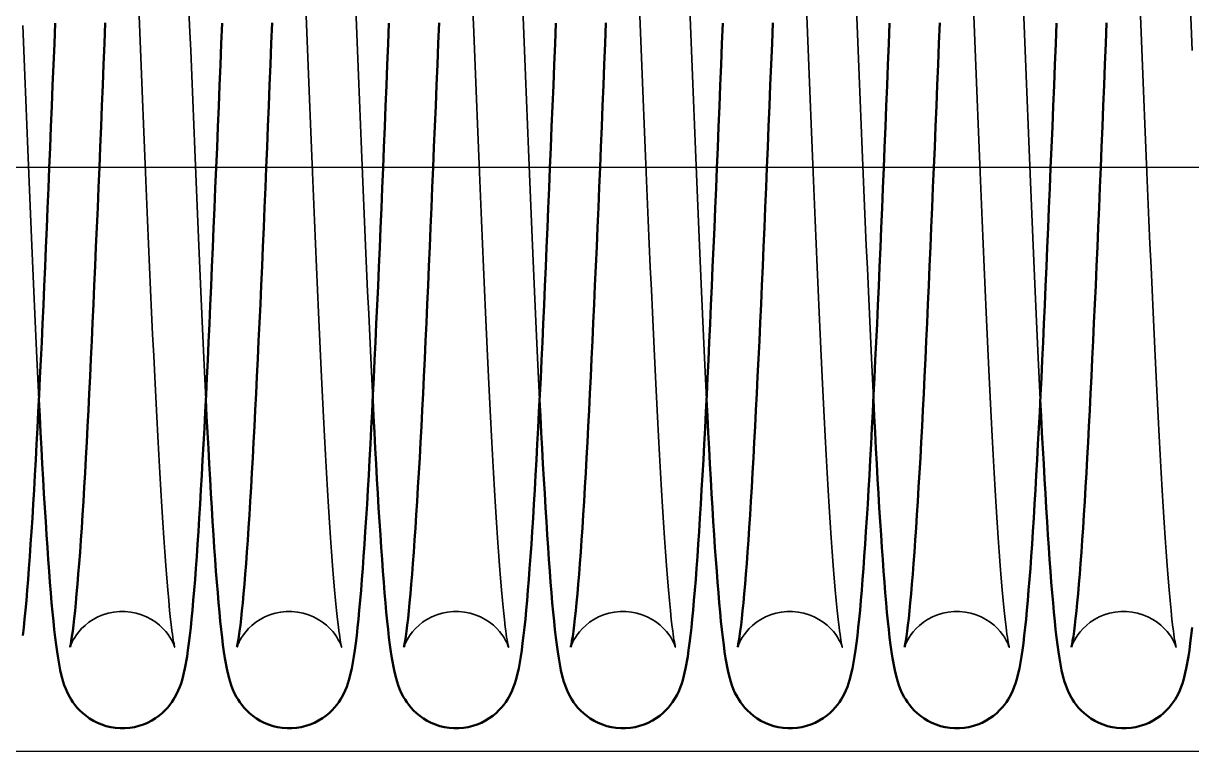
# Model space of a CAD drawing. Header units: millimetres. Extents: x 1448 to 104164, y -19509 to -89.
# Drawn here: x 3668.4 to 3748.4, y -1813.4 to -1763.6 of the extents above; entities that cross this region are included whole.
import ezdxf

# ---------------------------------------------------------------- set-up
doc = ezdxf.new("R2010")
doc.units = ezdxf.units.MM
doc.header["$LTSCALE"] = 60
doc.header["$MEASUREMENT"] = 0
doc.layers.get('0').update_dxf_attribs({"linetype": 'CONTINUOUS'})
doc.layers.add('가려진 것(ISO)', color=7, linetype='CONTINUOUS', lineweight=35)
doc.layers.add('가시적인 것(ISO)', color=7, linetype='CONTINUOUS', lineweight=50)

# ---------------------------------------------------------------- blocks, each defined once
blk = doc.blocks.new('토션스프링1234567')
at = {"layer": '가려진 것(ISO)', "flags": 128}
for points in [[(21463555.667, -50953003.351), (21463555.598, -50953005.058), (21463555.529, -50953006.761)], [(21463567.095, -50953003.351), (21463567.026, -50953005.058), (21463566.957, -50953006.761), (21463566.888, -50953008.464), (21463566.819, -50953010.165), (21463566.75, -50953011.859), (21463566.681, -50953013.543), (21463566.611, -50953015.213), (21463566.542, -50953016.865), (21463566.473, -50953018.497), (21463566.404, -50953020.105), (21463566.335, -50953021.691), (21463566.266, -50953023.256), (21463566.197, -50953024.796), (21463566.128, -50953026.308), (21463566.058, -50953027.788), (21463565.989, -50953029.235), (21463565.92, -50953030.644)], [(21463578.524, -50953003.351), (21463578.455, -50953005.058), (21463578.386, -50953006.761), (21463578.317, -50953008.464), (21463578.248, -50953010.165), (21463578.179, -50953011.859), (21463578.109, -50953013.543), (21463578.04, -50953015.213), (21463577.971, -50953016.865), (21463577.902, -50953018.497), (21463577.833, -50953020.105), (21463577.764, -50953021.691), (21463577.695, -50953023.256), (21463577.626, -50953024.796), (21463577.556, -50953026.308), (21463577.487, -50953027.788), (21463577.418, -50953029.235), (21463577.348, -50953030.644)], [(21463589.953, -50953003.351), (21463589.884, -50953005.058), (21463589.815, -50953006.761), (21463589.746, -50953008.464), (21463589.676, -50953010.165), (21463589.607, -50953011.859), (21463589.538, -50953013.543), (21463589.469, -50953015.213), (21463589.399, -50953016.865), (21463589.33, -50953018.497), (21463589.261, -50953020.105), (21463589.192, -50953021.691), (21463589.123, -50953023.256), (21463589.054, -50953024.796), (21463588.985, -50953026.308), (21463588.915, -50953027.788), (21463588.846, -50953029.235), (21463588.777, -50953030.644)], [(21463601.381, -50953003.351), (21463601.312, -50953005.058), (21463601.243, -50953006.761), (21463601.174, -50953008.464), (21463601.105, -50953010.165), (21463601.036, -50953011.859), (21463600.966, -50953013.543), (21463600.897, -50953015.213), (21463600.828, -50953016.865), (21463600.759, -50953018.497), (21463600.69, -50953020.105), (21463600.621, -50953021.691), (21463600.552, -50953023.256), (21463600.483, -50953024.796), (21463600.413, -50953026.308), (21463600.344, -50953027.788), (21463600.275, -50953029.235), (21463600.206, -50953030.644)], [(21463612.81, -50953003.351), (21463612.741, -50953005.058), (21463612.672, -50953006.761), (21463612.603, -50953008.464), (21463612.534, -50953010.165), (21463612.464, -50953011.859), (21463612.395, -50953013.543), (21463612.326, -50953015.213), (21463612.257, -50953016.865), (21463612.188, -50953018.497), (21463612.119, -50953020.105), (21463612.05, -50953021.691), (21463611.98, -50953023.256), (21463611.911, -50953024.796), (21463611.842, -50953026.308), (21463611.773, -50953027.788), (21463611.703, -50953029.235), (21463611.634, -50953030.644)], [(21463624.238, -50953003.351), (21463624.169, -50953005.058), (21463624.1, -50953006.761), (21463624.031, -50953008.464), (21463623.962, -50953010.165), (21463623.893, -50953011.859), (21463623.824, -50953013.542), (21463623.754, -50953015.213), (21463623.685, -50953016.865), (21463623.616, -50953018.497), (21463623.547, -50953020.105), (21463623.478, -50953021.691), (21463623.409, -50953023.256), (21463623.34, -50953024.796), (21463623.271, -50953026.308), (21463623.201, -50953027.788), (21463623.132, -50953029.235), (21463623.063, -50953030.644)], [(21463635.598, -50953005.058), (21463635.529, -50953006.761), (21463635.46, -50953008.464), (21463635.391, -50953010.165), (21463635.321, -50953011.859), (21463635.252, -50953013.543), (21463635.183, -50953015.213), (21463635.114, -50953016.865), (21463635.045, -50953018.497), (21463634.976, -50953020.105), (21463634.907, -50953021.691), (21463634.838, -50953023.256), (21463634.768, -50953024.796), (21463634.699, -50953026.308), (21463634.63, -50953027.788), (21463634.56, -50953029.235), (21463634.491, -50953030.644)], [(21463563.791, -50953047.609), (21463563.784, -50953047.585), (21463563.755, -50953047.502), (21463563.729, -50953047.434), (21463563.691, -50953047.344), (21463563.639, -50953047.232), (21463563.566, -50953047.096), (21463563.471, -50953046.935), (21463563.346, -50953046.75), (21463563.189, -50953046.547), (21463562.995, -50953046.332), (21463562.764, -50953046.114), (21463562.501, -50953045.903), (21463562.205, -50953045.709), (21463561.881, -50953045.536), (21463561.536, -50953045.392), (21463561.172, -50953045.281), (21463560.794, -50953045.204), (21463560.409, -50953045.164), (21463560.022, -50953045.164), (21463559.636, -50953045.201), (21463559.258, -50953045.276), (21463558.894, -50953045.385), (21463558.547, -50953045.529), (21463558.221, -50953045.7), (21463557.924, -50953045.894), (21463557.659, -50953046.103), (21463557.427, -50953046.321), (21463557.231, -50953046.537), (21463557.071, -50953046.741), (21463556.945, -50953046.927), (21463556.848, -50953047.09), (21463556.776, -50953047.228), (21463556.722, -50953047.34), (21463556.684, -50953047.43), (21463556.657, -50953047.499), (21463556.639, -50953047.549), (21463556.622, -50953047.603), (21463556.622, -50953047.604), (21463556.631, -50953047.564), (21463556.647, -50953047.489), (21463556.669, -50953047.382), (21463556.693, -50953047.248), (21463556.72, -50953047.09), (21463556.748, -50953046.91), (21463556.777, -50953046.709), (21463556.807, -50953046.486), (21463556.838, -50953046.244), (21463556.903, -50953045.703), (21463556.968, -50953045.093), (21463557.034, -50953044.417), (21463557.101, -50953043.675), (21463557.169, -50953042.871), (21463557.237, -50953042.006), (21463557.305, -50953041.084), (21463557.374, -50953040.108), (21463557.442, -50953039.079), (21463557.511, -50953037.996), (21463557.579, -50953036.86), (21463557.648, -50953035.674), (21463557.717, -50953034.44), (21463557.786, -50953033.163), (21463557.855, -50953031.844), (21463557.924, -50953030.486), (21463557.993, -50953029.093), (21463558.062, -50953027.66), (21463558.131, -50953026.19), (21463558.2, -50953024.685), (21463558.27, -50953023.15), (21463558.339, -50953021.587), (21463558.408, -50953020), (21463558.477, -50953018.392), (21463558.546, -50953016.767), (21463558.615, -50953015.122), (21463558.684, -50953013.458), (21463558.753, -50953011.778), (21463558.822, -50953010.085), (21463558.892, -50953008.383), (21463558.961, -50953006.676), (21463559.03, -50953004.967), (21463559.099, -50953003.26)], [(21463575.219, -50953047.609), (21463575.212, -50953047.585), (21463575.183, -50953047.502), (21463575.157, -50953047.434), (21463575.12, -50953047.344), (21463575.067, -50953047.232), (21463574.995, -50953047.096), (21463574.899, -50953046.935), (21463574.775, -50953046.75), (21463574.617, -50953046.547), (21463574.423, -50953046.332), (21463574.193, -50953046.114), (21463573.929, -50953045.903), (21463573.634, -50953045.709), (21463573.31, -50953045.536), (21463572.965, -50953045.392), (21463572.601, -50953045.281), (21463572.223, -50953045.204), (21463571.838, -50953045.164), (21463571.451, -50953045.164), (21463571.065, -50953045.201), (21463570.687, -50953045.276), (21463570.322, -50953045.385), (21463569.975, -50953045.529), (21463569.65, -50953045.7), (21463569.352, -50953045.894), (21463569.087, -50953046.103), (21463568.855, -50953046.321), (21463568.659, -50953046.537), (21463568.5, -50953046.741), (21463568.374, -50953046.927), (21463568.277, -50953047.09), (21463568.204, -50953047.228), (21463568.151, -50953047.34), (21463568.113, -50953047.43), (21463568.086, -50953047.499), (21463568.068, -50953047.549), (21463568.051, -50953047.603), (21463568.05, -50953047.604), (21463568.06, -50953047.564), (21463568.076, -50953047.489), (21463568.097, -50953047.382), (21463568.122, -50953047.248), (21463568.148, -50953047.09), (21463568.176, -50953046.91), (21463568.206, -50953046.709), (21463568.236, -50953046.486), (21463568.267, -50953046.244), (21463568.331, -50953045.703), (21463568.397, -50953045.093), (21463568.463, -50953044.417), (21463568.53, -50953043.675), (21463568.597, -50953042.871), (21463568.665, -50953042.006), (21463568.734, -50953041.084), (21463568.802, -50953040.108), (21463568.871, -50953039.079), (21463568.939, -50953037.996), (21463569.008, -50953036.86), (21463569.077, -50953035.674), (21463569.146, -50953034.44), (21463569.215, -50953033.163), (21463569.284, -50953031.844), (21463569.353, -50953030.486), (21463569.422, -50953029.093), (21463569.491, -50953027.66), (21463569.56, -50953026.19), (21463569.629, -50953024.685), (21463569.698, -50953023.15), (21463569.767, -50953021.587), (21463569.836, -50953020), (21463569.906, -50953018.392), (21463569.974, -50953016.767), (21463570.043, -50953015.122), (21463570.113, -50953013.458), (21463570.182, -50953011.778), (21463570.251, -50953010.085), (21463570.32, -50953008.383), (21463570.389, -50953006.676), (21463570.459, -50953004.967), (21463570.528, -50953003.26)], [(21463586.648, -50953047.609), (21463586.641, -50953047.585), (21463586.612, -50953047.502), (21463586.586, -50953047.434), (21463586.549, -50953047.344), (21463586.496, -50953047.232), (21463586.424, -50953047.096), (21463586.328, -50953046.935), (21463586.203, -50953046.75), (21463586.046, -50953046.547), (21463585.852, -50953046.332), (21463585.621, -50953046.114), (21463585.358, -50953045.903), (21463585.062, -50953045.709), (21463584.739, -50953045.536), (21463584.393, -50953045.392), (21463584.029, -50953045.281), (21463583.651, -50953045.204), (21463583.266, -50953045.164), (21463582.879, -50953045.164), (21463582.494, -50953045.201), (21463582.115, -50953045.276), (21463581.751, -50953045.385), (21463581.404, -50953045.529), (21463581.078, -50953045.7), (21463580.781, -50953045.894), (21463580.516, -50953046.103), (21463580.284, -50953046.321), (21463580.088, -50953046.537), (21463579.928, -50953046.741), (21463579.802, -50953046.927), (21463579.705, -50953047.09), (21463579.633, -50953047.228), (21463579.579, -50953047.34), (21463579.541, -50953047.43), (21463579.515, -50953047.499), (21463579.496, -50953047.549), (21463579.479, -50953047.603), (21463579.479, -50953047.604), (21463579.488, -50953047.564), (21463579.504, -50953047.489), (21463579.526, -50953047.382), (21463579.551, -50953047.248), (21463579.577, -50953047.09), (21463579.605, -50953046.91), (21463579.634, -50953046.709), (21463579.664, -50953046.486), (21463579.696, -50953046.244), (21463579.76, -50953045.703), (21463579.825, -50953045.093), (21463579.891, -50953044.417), (21463579.958, -50953043.675), (21463580.026, -50953042.871), (21463580.094, -50953042.006), (21463580.162, -50953041.084), (21463580.231, -50953040.108), (21463580.299, -50953039.079), (21463580.368, -50953037.996), (21463580.436, -50953036.86), (21463580.505, -50953035.674), (21463580.574, -50953034.44), (21463580.643, -50953033.163), (21463580.712, -50953031.844), (21463580.781, -50953030.486), (21463580.85, -50953029.093), (21463580.919, -50953027.66), (21463580.988, -50953026.19), (21463581.057, -50953024.685), (21463581.127, -50953023.15), (21463581.196, -50953021.587), (21463581.265, -50953020), (21463581.334, -50953018.392), (21463581.403, -50953016.767), (21463581.472, -50953015.122), (21463581.541, -50953013.458), (21463581.61, -50953011.778), (21463581.68, -50953010.085), (21463581.749, -50953008.383), (21463581.818, -50953006.676), (21463581.887, -50953004.967), (21463581.956, -50953003.26)], [(21463598.076, -50953047.609), (21463598.069, -50953047.585), (21463598.041, -50953047.502), (21463598.014, -50953047.434), (21463597.977, -50953047.344), (21463597.924, -50953047.232), (21463597.852, -50953047.096), (21463597.756, -50953046.935), (21463597.632, -50953046.75), (21463597.474, -50953046.547), (21463597.28, -50953046.332), (21463597.05, -50953046.114), (21463596.786, -50953045.903), (21463596.491, -50953045.709), (21463596.167, -50953045.536), (21463595.822, -50953045.392), (21463595.458, -50953045.281), (21463595.08, -50953045.204), (21463594.695, -50953045.164), (21463594.308, -50953045.164), (21463593.922, -50953045.201), (21463593.544, -50953045.276), (21463593.179, -50953045.385), (21463592.832, -50953045.529), (21463592.507, -50953045.7), (21463592.209, -50953045.894), (21463591.944, -50953046.103), (21463591.713, -50953046.321), (21463591.516, -50953046.537), (21463591.357, -50953046.741), (21463591.231, -50953046.927), (21463591.134, -50953047.09), (21463591.061, -50953047.228), (21463591.008, -50953047.34), (21463590.97, -50953047.43), (21463590.943, -50953047.499), (21463590.925, -50953047.549), (21463590.908, -50953047.603), (21463590.907, -50953047.604), (21463590.917, -50953047.564), (21463590.933, -50953047.489), (21463590.954, -50953047.382), (21463590.979, -50953047.248), (21463591.006, -50953047.09), (21463591.033, -50953046.91), (21463591.063, -50953046.709), (21463591.093, -50953046.486), (21463591.124, -50953046.244), (21463591.188, -50953045.703), (21463591.254, -50953045.093), (21463591.32, -50953044.417), (21463591.387, -50953043.675), (21463591.455, -50953042.871), (21463591.523, -50953042.006), (21463591.591, -50953041.084), (21463591.659, -50953040.108), (21463591.728, -50953039.079), (21463591.796, -50953037.996), (21463591.865, -50953036.86), (21463591.934, -50953035.674), (21463592.003, -50953034.44), (21463592.072, -50953033.163), (21463592.141, -50953031.844), (21463592.21, -50953030.486), (21463592.279, -50953029.093), (21463592.348, -50953027.66), (21463592.417, -50953026.19), (21463592.486, -50953024.685), (21463592.555, -50953023.15), (21463592.624, -50953021.587), (21463592.694, -50953020), (21463592.763, -50953018.392), (21463592.832, -50953016.767), (21463592.901, -50953015.122), (21463592.97, -50953013.458), (21463593.039, -50953011.778), (21463593.108, -50953010.085), (21463593.177, -50953008.383), (21463593.247, -50953006.676), (21463593.316, -50953004.967), (21463593.385, -50953003.26)], [(21463609.505, -50953047.609), (21463609.498, -50953047.585), (21463609.469, -50953047.502), (21463609.443, -50953047.434), (21463609.406, -50953047.344), (21463609.353, -50953047.232), (21463609.281, -50953047.096), (21463609.185, -50953046.935), (21463609.06, -50953046.75), (21463608.903, -50953046.547), (21463608.709, -50953046.332), (21463608.479, -50953046.114), (21463608.215, -50953045.903), (21463607.919, -50953045.709), (21463607.596, -50953045.536), (21463607.25, -50953045.392), (21463606.886, -50953045.281), (21463606.509, -50953045.204), (21463606.124, -50953045.164), (21463605.737, -50953045.164), (21463605.351, -50953045.201), (21463604.972, -50953045.276), (21463604.608, -50953045.385), (21463604.261, -50953045.529), (21463603.936, -50953045.7), (21463603.638, -50953045.894), (21463603.373, -50953046.103), (21463603.141, -50953046.321), (21463602.945, -50953046.537), (21463602.785, -50953046.741), (21463602.66, -50953046.927), (21463602.563, -50953047.09), (21463602.49, -50953047.228), (21463602.437, -50953047.34), (21463602.398, -50953047.43), (21463602.372, -50953047.499), (21463602.354, -50953047.549), (21463602.336, -50953047.603), (21463602.336, -50953047.604), (21463602.345, -50953047.564), (21463602.362, -50953047.489), (21463602.383, -50953047.382), (21463602.408, -50953047.248), (21463602.434, -50953047.09), (21463602.462, -50953046.91), (21463602.491, -50953046.709), (21463602.521, -50953046.486), (21463602.553, -50953046.244), (21463602.617, -50953045.703), (21463602.682, -50953045.093), (21463602.749, -50953044.417), (21463602.816, -50953043.675), (21463602.883, -50953042.871), (21463602.951, -50953042.006), (21463603.019, -50953041.084), (21463603.088, -50953040.108), (21463603.156, -50953039.079), (21463603.225, -50953037.996), (21463603.294, -50953036.86), (21463603.362, -50953035.674), (21463603.432, -50953034.44), (21463603.501, -50953033.163), (21463603.57, -50953031.844), (21463603.639, -50953030.486), (21463603.707, -50953029.093), (21463603.776, -50953027.66), (21463603.845, -50953026.19), (21463603.915, -50953024.685), (21463603.984, -50953023.15), (21463604.053, -50953021.587), (21463604.122, -50953020), (21463604.191, -50953018.392), (21463604.26, -50953016.767), (21463604.329, -50953015.122), (21463604.398, -50953013.458), (21463604.467, -50953011.778), (21463604.537, -50953010.085), (21463604.606, -50953008.383), (21463604.675, -50953006.676), (21463604.744, -50953004.967), (21463604.813, -50953003.26)], [(21463620.934, -50953047.609), (21463620.926, -50953047.585), (21463620.898, -50953047.502), (21463620.872, -50953047.434), (21463620.834, -50953047.344), (21463620.781, -50953047.232), (21463620.709, -50953047.096), (21463620.614, -50953046.935), (21463620.489, -50953046.75), (21463620.332, -50953046.547), (21463620.137, -50953046.332), (21463619.907, -50953046.114), (21463619.643, -50953045.903), (21463619.348, -50953045.709), (21463619.024, -50953045.536), (21463618.679, -50953045.392), (21463618.315, -50953045.281), (21463617.937, -50953045.204), (21463617.552, -50953045.164), (21463617.165, -50953045.164), (21463616.779, -50953045.201), (21463616.401, -50953045.276), (21463616.037, -50953045.385), (21463615.69, -50953045.529), (21463615.364, -50953045.7), (21463615.067, -50953045.894), (21463614.801, -50953046.103), (21463614.57, -50953046.321), (21463614.373, -50953046.537), (21463614.214, -50953046.741), (21463614.088, -50953046.927), (21463613.991, -50953047.09), (21463613.919, -50953047.228), (21463613.865, -50953047.34), (21463613.827, -50953047.43), (21463613.8, -50953047.499), (21463613.782, -50953047.549), (21463613.765, -50953047.603), (21463613.765, -50953047.604), (21463613.774, -50953047.564), (21463613.79, -50953047.489), (21463613.812, -50953047.382), (21463613.836, -50953047.248), (21463613.863, -50953047.09), (21463613.891, -50953046.91), (21463613.92, -50953046.709), (21463613.95, -50953046.486), (21463613.981, -50953046.244), (21463614.045, -50953045.703), (21463614.111, -50953045.093), (21463614.177, -50953044.417), (21463614.244, -50953043.675), (21463614.312, -50953042.871), (21463614.38, -50953042.006), (21463614.448, -50953041.084), (21463614.516, -50953040.108), (21463614.585, -50953039.079), (21463614.653, -50953037.996), (21463614.722, -50953036.86), (21463614.791, -50953035.674), (21463614.86, -50953034.44), (21463614.929, -50953033.163), (21463614.998, -50953031.844), (21463615.067, -50953030.486), (21463615.136, -50953029.093), (21463615.205, -50953027.66), (21463615.274, -50953026.19), (21463615.343, -50953024.685), (21463615.412, -50953023.15), (21463615.482, -50953021.587), (21463615.551, -50953020), (21463615.62, -50953018.392), (21463615.689, -50953016.767), (21463615.758, -50953015.122), (21463615.827, -50953013.458), (21463615.896, -50953011.778), (21463615.965, -50953010.085), (21463616.035, -50953008.383), (21463616.104, -50953006.676), (21463616.173, -50953004.967), (21463616.242, -50953003.26)], [(21463632.362, -50953047.609), (21463632.355, -50953047.585), (21463632.326, -50953047.502), (21463632.3, -50953047.434), (21463632.263, -50953047.344), (21463632.21, -50953047.232), (21463632.138, -50953047.096), (21463632.042, -50953046.935), (21463631.918, -50953046.75), (21463631.76, -50953046.547), (21463631.566, -50953046.332), (21463631.336, -50953046.114), (21463631.072, -50953045.903), (21463630.776, -50953045.709), (21463630.453, -50953045.536), (21463630.107, -50953045.392), (21463629.743, -50953045.281), (21463629.366, -50953045.204), (21463628.981, -50953045.164), (21463628.594, -50953045.164), (21463628.208, -50953045.201), (21463627.829, -50953045.276), (21463627.465, -50953045.385), (21463627.118, -50953045.529), (21463626.793, -50953045.7), (21463626.495, -50953045.894), (21463626.23, -50953046.103), (21463625.998, -50953046.321), (21463625.802, -50953046.537), (21463625.643, -50953046.741), (21463625.517, -50953046.927), (21463625.42, -50953047.09), (21463625.347, -50953047.228), (21463625.294, -50953047.34), (21463625.256, -50953047.43), (21463625.229, -50953047.499), (21463625.211, -50953047.549), (21463625.194, -50953047.603), (21463625.193, -50953047.604), (21463625.202, -50953047.564), (21463625.219, -50953047.489), (21463625.24, -50953047.382), (21463625.265, -50953047.248), (21463625.291, -50953047.09), (21463625.319, -50953046.91), (21463625.348, -50953046.709), (21463625.379, -50953046.486), (21463625.41, -50953046.244), (21463625.474, -50953045.703), (21463625.54, -50953045.093), (21463625.606, -50953044.417), (21463625.673, -50953043.675), (21463625.74, -50953042.871), (21463625.808, -50953042.006), (21463625.877, -50953041.084), (21463625.945, -50953040.108), (21463626.013, -50953039.079), (21463626.082, -50953037.996), (21463626.151, -50953036.86), (21463626.22, -50953035.674), (21463626.289, -50953034.44), (21463626.358, -50953033.163), (21463626.427, -50953031.844), (21463626.496, -50953030.486), (21463626.565, -50953029.093), (21463626.633, -50953027.66), (21463626.703, -50953026.19), (21463626.772, -50953024.685), (21463626.841, -50953023.15), (21463626.91, -50953021.587), (21463626.979, -50953020), (21463627.048, -50953018.392), (21463627.117, -50953016.767), (21463627.186, -50953015.122), (21463627.255, -50953013.458), (21463627.325, -50953011.778), (21463627.394, -50953010.085), (21463627.463, -50953008.383), (21463627.532, -50953006.676), (21463627.601, -50953004.967), (21463627.67, -50953003.26)]]:
    blk.add_lwpolyline(points, dxfattribs=at)
at = {"layer": '가시적인 것(ISO)', "flags": 128}
for points in [[(21463561.377, -50953004.859), (21463561.434, -50953006.284), (21463561.492, -50953007.71), (21463561.55, -50953009.134), (21463561.608, -50953010.553), (21463561.666, -50953011.967), (21463561.724, -50953013.372), (21463561.781, -50953014.767), (21463561.839, -50953016.149), (21463561.897, -50953017.517), (21463561.955, -50953018.868), (21463562.012, -50953020.206), (21463562.07, -50953021.529), (21463562.128, -50953022.837), (21463562.186, -50953024.127), (21463562.243, -50953025.396), (21463562.301, -50953026.644), (21463562.359, -50953027.868), (21463562.417, -50953029.067), (21463562.474, -50953030.237), (21463562.532, -50953031.379), (21463562.589, -50953032.493), (21463562.647, -50953033.58), (21463562.705, -50953034.638), (21463562.763, -50953035.665), (21463562.82, -50953036.661), (21463562.878, -50953037.622), (21463562.935, -50953038.549), (21463562.993, -50953039.438), (21463563.05, -50953040.289), (21463563.107, -50953041.099), (21463563.164, -50953041.872), (21463563.221, -50953042.607), (21463563.279, -50953043.301), (21463563.336, -50953043.953), (21463563.392, -50953044.561), (21463563.447, -50953045.123), (21463563.502, -50953045.637), (21463563.555, -50953046.1), (21463563.607, -50953046.51), (21463563.657, -50953046.867), (21463563.704, -50953047.165), (21463563.745, -50953047.397), (21463563.763, -50953047.485), (21463563.777, -50953047.552), (21463563.787, -50953047.594), (21463563.791, -50953047.609)], [(21463572.805, -50953004.859), (21463572.863, -50953006.284), (21463572.921, -50953007.71), (21463572.979, -50953009.134), (21463573.036, -50953010.553), (21463573.094, -50953011.967), (21463573.152, -50953013.372), (21463573.21, -50953014.767), (21463573.268, -50953016.149), (21463573.326, -50953017.517), (21463573.383, -50953018.868), (21463573.441, -50953020.206), (21463573.498, -50953021.529), (21463573.556, -50953022.837), (21463573.614, -50953024.127), (21463573.672, -50953025.396), (21463573.73, -50953026.644), (21463573.788, -50953027.868), (21463573.845, -50953029.067), (21463573.903, -50953030.237), (21463573.96, -50953031.379), (21463574.018, -50953032.493), (21463574.076, -50953033.58), (21463574.133, -50953034.638), (21463574.191, -50953035.665), (21463574.249, -50953036.661), (21463574.306, -50953037.622), (21463574.364, -50953038.549), (21463574.421, -50953039.438), (21463574.478, -50953040.289), (21463574.535, -50953041.099), (21463574.593, -50953041.872), (21463574.65, -50953042.607), (21463574.707, -50953043.301), (21463574.764, -50953043.953), (21463574.82, -50953044.561), (21463574.876, -50953045.123), (21463574.93, -50953045.637), (21463574.984, -50953046.1), (21463575.035, -50953046.51), (21463575.085, -50953046.867), (21463575.132, -50953047.165), (21463575.174, -50953047.397), (21463575.191, -50953047.485), (21463575.206, -50953047.552), (21463575.215, -50953047.594), (21463575.219, -50953047.609)], [(21463584.234, -50953004.859), (21463584.292, -50953006.284), (21463584.349, -50953007.71), (21463584.407, -50953009.134), (21463584.465, -50953010.553), (21463584.523, -50953011.967), (21463584.581, -50953013.372), (21463584.639, -50953014.767), (21463584.696, -50953016.149), (21463584.754, -50953017.517), (21463584.812, -50953018.868), (21463584.869, -50953020.206), (21463584.927, -50953021.529), (21463584.985, -50953022.837), (21463585.043, -50953024.127), (21463585.101, -50953025.396), (21463585.158, -50953026.644), (21463585.216, -50953027.868), (21463585.274, -50953029.067), (21463585.332, -50953030.237), (21463585.389, -50953031.379), (21463585.447, -50953032.493), (21463585.504, -50953033.58), (21463585.562, -50953034.638), (21463585.62, -50953035.665), (21463585.677, -50953036.661), (21463585.735, -50953037.622), (21463585.792, -50953038.549), (21463585.85, -50953039.438), (21463585.907, -50953040.289), (21463585.964, -50953041.099), (21463586.021, -50953041.872), (21463586.079, -50953042.607), (21463586.136, -50953043.301), (21463586.193, -50953043.953), (21463586.249, -50953044.561), (21463586.305, -50953045.123), (21463586.359, -50953045.637), (21463586.412, -50953046.1), (21463586.464, -50953046.51), (21463586.514, -50953046.867), (21463586.561, -50953047.165), (21463586.602, -50953047.397), (21463586.62, -50953047.485), (21463586.634, -50953047.552), (21463586.644, -50953047.594), (21463586.648, -50953047.609)], [(21463595.662, -50953004.859), (21463595.72, -50953006.284), (21463595.778, -50953007.71), (21463595.836, -50953009.134), (21463595.894, -50953010.553), (21463595.951, -50953011.967), (21463596.009, -50953013.372), (21463596.067, -50953014.767), (21463596.125, -50953016.149), (21463596.183, -50953017.517), (21463596.24, -50953018.868), (21463596.298, -50953020.206), (21463596.356, -50953021.529), (21463596.413, -50953022.837), (21463596.471, -50953024.127), (21463596.529, -50953025.396), (21463596.587, -50953026.644), (21463596.645, -50953027.868), (21463596.703, -50953029.067), (21463596.76, -50953030.237), (21463596.818, -50953031.379), (21463596.875, -50953032.493), (21463596.933, -50953033.58), (21463596.991, -50953034.638), (21463597.048, -50953035.665), (21463597.106, -50953036.661), (21463597.164, -50953037.622), (21463597.221, -50953038.549), (21463597.278, -50953039.438), (21463597.336, -50953040.289), (21463597.393, -50953041.099), (21463597.45, -50953041.872), (21463597.507, -50953042.607), (21463597.564, -50953043.301), (21463597.621, -50953043.953), (21463597.678, -50953044.561), (21463597.733, -50953045.123), (21463597.788, -50953045.637), (21463597.841, -50953046.1), (21463597.892, -50953046.51), (21463597.942, -50953046.867), (21463597.989, -50953047.165), (21463598.031, -50953047.397), (21463598.048, -50953047.485), (21463598.063, -50953047.552), (21463598.073, -50953047.594), (21463598.076, -50953047.609)], [(21463607.091, -50953004.859), (21463607.149, -50953006.284), (21463607.206, -50953007.71), (21463607.264, -50953009.134), (21463607.322, -50953010.553), (21463607.38, -50953011.967), (21463607.438, -50953013.372), (21463607.496, -50953014.767), (21463607.554, -50953016.149), (21463607.611, -50953017.517), (21463607.669, -50953018.868), (21463607.726, -50953020.206), (21463607.784, -50953021.529), (21463607.842, -50953022.837), (21463607.9, -50953024.127), (21463607.958, -50953025.396), (21463608.016, -50953026.644), (21463608.073, -50953027.868), (21463608.131, -50953029.067), (21463608.189, -50953030.237), (21463608.246, -50953031.379), (21463608.304, -50953032.493), (21463608.361, -50953033.58), (21463608.419, -50953034.638), (21463608.477, -50953035.665), (21463608.534, -50953036.661), (21463608.592, -50953037.622), (21463608.65, -50953038.549), (21463608.707, -50953039.438), (21463608.764, -50953040.289), (21463608.821, -50953041.099), (21463608.878, -50953041.872), (21463608.936, -50953042.607), (21463608.993, -50953043.301), (21463609.05, -50953043.953), (21463609.106, -50953044.561), (21463609.162, -50953045.123), (21463609.216, -50953045.637), (21463609.269, -50953046.1), (21463609.321, -50953046.51), (21463609.371, -50953046.867), (21463609.418, -50953047.165), (21463609.459, -50953047.397), (21463609.477, -50953047.485), (21463609.491, -50953047.552), (21463609.501, -50953047.594), (21463609.505, -50953047.609)], [(21463618.52, -50953004.859), (21463618.577, -50953006.284), (21463618.635, -50953007.71), (21463618.693, -50953009.134), (21463618.751, -50953010.553), (21463618.809, -50953011.967), (21463618.867, -50953013.372), (21463618.924, -50953014.767), (21463618.982, -50953016.149), (21463619.04, -50953017.517), (21463619.097, -50953018.868), (21463619.155, -50953020.206), (21463619.213, -50953021.529), (21463619.271, -50953022.837), (21463619.328, -50953024.127), (21463619.386, -50953025.396), (21463619.444, -50953026.644), (21463619.502, -50953027.868), (21463619.56, -50953029.067), (21463619.617, -50953030.237), (21463619.675, -50953031.379), (21463619.732, -50953032.493), (21463619.79, -50953033.58), (21463619.848, -50953034.638), (21463619.905, -50953035.665), (21463619.963, -50953036.661), (21463620.021, -50953037.622), (21463620.078, -50953038.549), (21463620.136, -50953039.438), (21463620.193, -50953040.289), (21463620.25, -50953041.099), (21463620.307, -50953041.872), (21463620.364, -50953042.607), (21463620.421, -50953043.301), (21463620.478, -50953043.953), (21463620.535, -50953044.561), (21463620.59, -50953045.123), (21463620.645, -50953045.637), (21463620.698, -50953046.1), (21463620.75, -50953046.51), (21463620.8, -50953046.867), (21463620.846, -50953047.165), (21463620.888, -50953047.397), (21463620.906, -50953047.485), (21463620.92, -50953047.552), (21463620.93, -50953047.594), (21463620.934, -50953047.609)], [(21463629.948, -50953004.859), (21463630.006, -50953006.284), (21463630.064, -50953007.71), (21463630.121, -50953009.134), (21463630.179, -50953010.553), (21463630.237, -50953011.967), (21463630.295, -50953013.372), (21463630.353, -50953014.767), (21463630.411, -50953016.149), (21463630.468, -50953017.517), (21463630.526, -50953018.868), (21463630.584, -50953020.206), (21463630.641, -50953021.529), (21463630.699, -50953022.837), (21463630.757, -50953024.127), (21463630.815, -50953025.396), (21463630.873, -50953026.644), (21463630.931, -50953027.868), (21463630.988, -50953029.067), (21463631.046, -50953030.237), (21463631.103, -50953031.379), (21463631.161, -50953032.493), (21463631.219, -50953033.58), (21463631.276, -50953034.638), (21463631.334, -50953035.665), (21463631.392, -50953036.661), (21463631.449, -50953037.622), (21463631.507, -50953038.549), (21463631.564, -50953039.438), (21463631.621, -50953040.289), (21463631.678, -50953041.099), (21463631.735, -50953041.872), (21463631.793, -50953042.607), (21463631.85, -50953043.301), (21463631.907, -50953043.953), (21463631.963, -50953044.561), (21463632.019, -50953045.123), (21463632.073, -50953045.637), (21463632.127, -50953046.1), (21463632.178, -50953046.51), (21463632.228, -50953046.867), (21463632.275, -50953047.165), (21463632.316, -50953047.397), (21463632.334, -50953047.485), (21463632.349, -50953047.552), (21463632.358, -50953047.594), (21463632.362, -50953047.609)], [(21463565.92, -50953030.644), (21463565.862, -50953031.79), (21463565.804, -50953032.907), (21463565.747, -50953033.997), (21463565.689, -50953035.06), (21463565.631, -50953036.093), (21463565.573, -50953037.096), (21463565.515, -50953038.068), (21463565.456, -50953039.006), (21463565.398, -50953039.911), (21463565.34, -50953040.779), (21463565.282, -50953041.611), (21463565.223, -50953042.405), (21463565.165, -50953043.161), (21463565.107, -50953043.881), (21463565.049, -50953044.564), (21463564.99, -50953045.211), (21463564.93, -50953045.823), (21463564.87, -50953046.4), (21463564.808, -50953046.942), (21463564.744, -50953047.45), (21463564.679, -50953047.925), (21463564.611, -50953048.366), (21463564.462, -50953049.177), (21463564.37, -50953049.569), (21463564.256, -50953049.978), (21463564.181, -50953050.202), (21463564.088, -50953050.445), (21463563.969, -50953050.719), (21463563.808, -50953051.027), (21463563.707, -50953051.194), (21463563.59, -50953051.371), (21463563.453, -50953051.556), (21463563.296, -50953051.746), (21463563.118, -50953051.938), (21463562.918, -50953052.127), (21463562.695, -50953052.31), (21463562.452, -50953052.483), (21463562.191, -50953052.642), (21463561.914, -50953052.783), (21463561.621, -50953052.905), (21463561.316, -50953053.004), (21463561.002, -50953053.08), (21463560.682, -50953053.131), (21463560.357, -50953053.156), (21463560.03, -50953053.155), (21463559.705, -50953053.128), (21463559.385, -50953053.075), (21463559.072, -50953052.997), (21463558.767, -50953052.896), (21463558.475, -50953052.773), (21463558.198, -50953052.63), (21463557.939, -50953052.471), (21463557.698, -50953052.296), (21463557.477, -50953052.112), (21463557.278, -50953051.922), (21463557.101, -50953051.731), (21463556.947, -50953051.542), (21463556.812, -50953051.357), (21463556.695, -50953051.18), (21463556.511, -50953050.855), (21463556.374, -50953050.567), (21463556.271, -50953050.312), (21463556.188, -50953050.08), (21463556.121, -50953049.866), (21463555.925, -50953049.066), (21463555.777, -50953048.242), (21463555.713, -50953047.799), (21463555.652, -50953047.325), (21463555.59, -50953046.814), (21463555.528, -50953046.265)], [(21463577.348, -50953030.644), (21463577.291, -50953031.79), (21463577.233, -50953032.907), (21463577.175, -50953033.997), (21463577.117, -50953035.06), (21463577.059, -50953036.093), (21463577.001, -50953037.096), (21463576.943, -50953038.068), (21463576.885, -50953039.006), (21463576.827, -50953039.911), (21463576.768, -50953040.779), (21463576.71, -50953041.611), (21463576.652, -50953042.405), (21463576.594, -50953043.161), (21463576.536, -50953043.881), (21463576.477, -50953044.564), (21463576.419, -50953045.211), (21463576.359, -50953045.823), (21463576.298, -50953046.4), (21463576.236, -50953046.942), (21463576.173, -50953047.45), (21463576.107, -50953047.925), (21463576.04, -50953048.366), (21463575.89, -50953049.177), (21463575.799, -50953049.569), (21463575.685, -50953049.978), (21463575.61, -50953050.202), (21463575.517, -50953050.445), (21463575.397, -50953050.719), (21463575.237, -50953051.027), (21463575.136, -50953051.194), (21463575.018, -50953051.371), (21463574.882, -50953051.556), (21463574.725, -50953051.746), (21463574.547, -50953051.938), (21463574.347, -50953052.127), (21463574.124, -50953052.31), (21463573.881, -50953052.483), (21463573.62, -50953052.642), (21463573.342, -50953052.783), (21463573.05, -50953052.905), (21463572.744, -50953053.004), (21463572.43, -50953053.08), (21463572.11, -50953053.131), (21463571.785, -50953053.156), (21463571.458, -50953053.155), (21463571.133, -50953053.128), (21463570.813, -50953053.075), (21463570.5, -50953052.997), (21463570.196, -50953052.896), (21463569.904, -50953052.773), (21463569.627, -50953052.63), (21463569.368, -50953052.471), (21463569.127, -50953052.296), (21463568.906, -50953052.112), (21463568.706, -50953051.922), (21463568.53, -50953051.731), (21463568.375, -50953051.542), (21463568.24, -50953051.357), (21463568.124, -50953051.18), (21463567.939, -50953050.855), (21463567.803, -50953050.567), (21463567.699, -50953050.312), (21463567.617, -50953050.08), (21463567.55, -50953049.866), (21463567.353, -50953049.066), (21463567.206, -50953048.242), (21463567.142, -50953047.799), (21463567.08, -50953047.325), (21463567.018, -50953046.814), (21463566.957, -50953046.265), (21463566.897, -50953045.681), (21463566.837, -50953045.059), (21463566.778, -50953044.402), (21463566.719, -50953043.708), (21463566.66, -50953042.977), (21463566.602, -50953042.211), (21463566.544, -50953041.407), (21463566.485, -50953040.564), (21463566.427, -50953039.685), (21463566.369, -50953038.771), (21463566.31, -50953037.822), (21463566.252, -50953036.841), (21463566.194, -50953035.829), (21463566.136, -50953034.786), (21463566.078, -50953033.714), (21463566.02, -50953032.616), (21463565.962, -50953031.491), (21463565.905, -50953030.339), (21463565.847, -50953029.158), (21463565.789, -50953027.951), (21463565.731, -50953026.719), (21463565.673, -50953025.465), (21463565.615, -50953024.189), (21463565.557, -50953022.893), (21463565.5, -50953021.581), (21463565.442, -50953020.253), (21463565.384, -50953018.911), (21463565.327, -50953017.556), (21463565.269, -50953016.186), (21463565.211, -50953014.801), (21463565.153, -50953013.404), (21463565.095, -50953011.997), (21463565.037, -50953010.582), (21463564.98, -50953009.161), (21463564.922, -50953007.736), (21463564.864, -50953006.309), (21463564.806, -50953004.883)], [(21463588.777, -50953030.644), (21463588.719, -50953031.79), (21463588.662, -50953032.907), (21463588.604, -50953033.997), (21463588.546, -50953035.06), (21463588.488, -50953036.093), (21463588.43, -50953037.096), (21463588.372, -50953038.068), (21463588.313, -50953039.006), (21463588.255, -50953039.911), (21463588.197, -50953040.779), (21463588.139, -50953041.611), (21463588.08, -50953042.405), (21463588.022, -50953043.161), (21463587.964, -50953043.881), (21463587.906, -50953044.564), (21463587.847, -50953045.211), (21463587.787, -50953045.823), (21463587.727, -50953046.4), (21463587.665, -50953046.942), (21463587.601, -50953047.45), (21463587.536, -50953047.925), (21463587.468, -50953048.366), (21463587.319, -50953049.177), (21463587.228, -50953049.569), (21463587.113, -50953049.978), (21463587.038, -50953050.202), (21463586.945, -50953050.445), (21463586.826, -50953050.719), (21463586.665, -50953051.027), (21463586.564, -50953051.194), (21463586.447, -50953051.371), (21463586.31, -50953051.556), (21463586.154, -50953051.746), (21463585.975, -50953051.938), (21463585.775, -50953052.127), (21463585.552, -50953052.31), (21463585.309, -50953052.483), (21463585.048, -50953052.642), (21463584.771, -50953052.783), (21463584.478, -50953052.905), (21463584.173, -50953053.004), (21463583.859, -50953053.08), (21463583.539, -50953053.131), (21463583.214, -50953053.156), (21463582.887, -50953053.155), (21463582.562, -50953053.128), (21463582.242, -50953053.075), (21463581.929, -50953052.997), (21463581.625, -50953052.896), (21463581.332, -50953052.773), (21463581.055, -50953052.63), (21463580.796, -50953052.471), (21463580.555, -50953052.296), (21463580.334, -50953052.112), (21463580.135, -50953051.922), (21463579.959, -50953051.731), (21463579.804, -50953051.542), (21463579.669, -50953051.357), (21463579.552, -50953051.18), (21463579.368, -50953050.855), (21463579.231, -50953050.567), (21463579.128, -50953050.312), (21463579.045, -50953050.08), (21463578.978, -50953049.866), (21463578.782, -50953049.066), (21463578.635, -50953048.242), (21463578.571, -50953047.799), (21463578.509, -50953047.325), (21463578.447, -50953046.814), (21463578.386, -50953046.265), (21463578.325, -50953045.681), (21463578.265, -50953045.059), (21463578.206, -50953044.402), (21463578.147, -50953043.708), (21463578.089, -50953042.977), (21463578.03, -50953042.211), (21463577.972, -50953041.407), (21463577.914, -50953040.564), (21463577.856, -50953039.685), (21463577.797, -50953038.771), (21463577.739, -50953037.822), (21463577.681, -50953036.841), (21463577.623, -50953035.829), (21463577.564, -50953034.786), (21463577.507, -50953033.714), (21463577.449, -50953032.616), (21463577.391, -50953031.491), (21463577.333, -50953030.339), (21463577.276, -50953029.158), (21463577.218, -50953027.951), (21463577.16, -50953026.72), (21463577.102, -50953025.465), (21463577.044, -50953024.189), (21463576.986, -50953022.893), (21463576.928, -50953021.581), (21463576.87, -50953020.253), (21463576.813, -50953018.911), (21463576.755, -50953017.556), (21463576.697, -50953016.186), (21463576.64, -50953014.801), (21463576.582, -50953013.404), (21463576.524, -50953011.997), (21463576.466, -50953010.582), (21463576.408, -50953009.161), (21463576.35, -50953007.736), (21463576.293, -50953006.309), (21463576.235, -50953004.883)], [(21463600.206, -50953030.644), (21463600.148, -50953031.79), (21463600.09, -50953032.907), (21463600.032, -50953033.997), (21463599.974, -50953035.06), (21463599.916, -50953036.093), (21463599.858, -50953037.096), (21463599.8, -50953038.068), (21463599.742, -50953039.006), (21463599.684, -50953039.911), (21463599.626, -50953040.779), (21463599.567, -50953041.611), (21463599.509, -50953042.405), (21463599.451, -50953043.161), (21463599.393, -50953043.881), (21463599.335, -50953044.564), (21463599.276, -50953045.211), (21463599.216, -50953045.823), (21463599.155, -50953046.4), (21463599.093, -50953046.942), (21463599.03, -50953047.45), (21463598.964, -50953047.925), (21463598.897, -50953048.366), (21463598.748, -50953049.177), (21463598.656, -50953049.569), (21463598.542, -50953049.978), (21463598.467, -50953050.202), (21463598.374, -50953050.445), (21463598.255, -50953050.719), (21463598.094, -50953051.027), (21463597.993, -50953051.194), (21463597.875, -50953051.371), (21463597.739, -50953051.556), (21463597.582, -50953051.746), (21463597.404, -50953051.938), (21463597.204, -50953052.127), (21463596.981, -50953052.31), (21463596.738, -50953052.483), (21463596.477, -50953052.642), (21463596.2, -50953052.783), (21463595.907, -50953052.905), (21463595.602, -50953053.004), (21463595.287, -50953053.08), (21463594.967, -50953053.131), (21463594.642, -50953053.156), (21463594.316, -50953053.155), (21463593.99, -50953053.128), (21463593.67, -50953053.075), (21463593.357, -50953052.997), (21463593.053, -50953052.896), (21463592.761, -50953052.773), (21463592.484, -50953052.63), (21463592.225, -50953052.471), (21463591.984, -50953052.296), (21463591.763, -50953052.112), (21463591.564, -50953051.922), (21463591.387, -50953051.731), (21463591.232, -50953051.542), (21463591.097, -50953051.357), (21463590.981, -50953051.18), (21463590.796, -50953050.855), (21463590.66, -50953050.567), (21463590.556, -50953050.312), (21463590.474, -50953050.08), (21463590.407, -50953049.866), (21463590.21, -50953049.066), (21463590.063, -50953048.242), (21463589.999, -50953047.799), (21463589.937, -50953047.325), (21463589.875, -50953046.814), (21463589.814, -50953046.265), (21463589.754, -50953045.681), (21463589.694, -50953045.059), (21463589.635, -50953044.402), (21463589.576, -50953043.708), (21463589.517, -50953042.977), (21463589.459, -50953042.211), (21463589.401, -50953041.407), (21463589.342, -50953040.564), (21463589.284, -50953039.685), (21463589.226, -50953038.771), (21463589.167, -50953037.822), (21463589.109, -50953036.841), (21463589.051, -50953035.828), (21463588.993, -50953034.786), (21463588.935, -50953033.714), (21463588.877, -50953032.616), (21463588.82, -50953031.491), (21463588.762, -50953030.339), (21463588.704, -50953029.158), (21463588.646, -50953027.951), (21463588.588, -50953026.719), (21463588.53, -50953025.465), (21463588.472, -50953024.189), (21463588.415, -50953022.893), (21463588.357, -50953021.581), (21463588.299, -50953020.253), (21463588.241, -50953018.911), (21463588.184, -50953017.556), (21463588.126, -50953016.186), (21463588.068, -50953014.801), (21463588.01, -50953013.404), (21463587.952, -50953011.997), (21463587.895, -50953010.582), (21463587.837, -50953009.161), (21463587.779, -50953007.736), (21463587.721, -50953006.309), (21463587.663, -50953004.883)], [(21463611.634, -50953030.644), (21463611.576, -50953031.79), (21463611.519, -50953032.907), (21463611.461, -50953033.997), (21463611.403, -50953035.06), (21463611.345, -50953036.093), (21463611.287, -50953037.096), (21463611.229, -50953038.068), (21463611.171, -50953039.006), (21463611.112, -50953039.911), (21463611.054, -50953040.779), (21463610.996, -50953041.611), (21463610.938, -50953042.405), (21463610.88, -50953043.161), (21463610.821, -50953043.881), (21463610.763, -50953044.564), (21463610.704, -50953045.211), (21463610.645, -50953045.823), (21463610.584, -50953046.4), (21463610.522, -50953046.942), (21463610.458, -50953047.45), (21463610.393, -50953047.925), (21463610.325, -50953048.366), (21463610.176, -50953049.177), (21463610.085, -50953049.569), (21463609.971, -50953049.978), (21463609.896, -50953050.202), (21463609.803, -50953050.445), (21463609.683, -50953050.719), (21463609.522, -50953051.027), (21463609.421, -50953051.194), (21463609.304, -50953051.371), (21463609.168, -50953051.556), (21463609.011, -50953051.746), (21463608.833, -50953051.938), (21463608.632, -50953052.127), (21463608.409, -50953052.31), (21463608.166, -50953052.483), (21463607.905, -50953052.642), (21463607.628, -50953052.783), (21463607.335, -50953052.905), (21463607.03, -50953053.004), (21463606.716, -50953053.08), (21463606.396, -50953053.131), (21463606.071, -50953053.156), (21463605.744, -50953053.155), (21463605.419, -50953053.128), (21463605.099, -50953053.075), (21463604.786, -50953052.997), (21463604.482, -50953052.896), (21463604.189, -50953052.773), (21463603.913, -50953052.63), (21463603.653, -50953052.471), (21463603.413, -50953052.296), (21463603.192, -50953052.112), (21463602.992, -50953051.922), (21463602.816, -50953051.731), (21463602.661, -50953051.542), (21463602.526, -50953051.357), (21463602.41, -50953051.18), (21463602.225, -50953050.855), (21463602.088, -50953050.567), (21463601.985, -50953050.312), (21463601.902, -50953050.08), (21463601.835, -50953049.866), (21463601.639, -50953049.066), (21463601.492, -50953048.242), (21463601.428, -50953047.799), (21463601.366, -50953047.325), (21463601.304, -50953046.814), (21463601.243, -50953046.265), (21463601.182, -50953045.681), (21463601.123, -50953045.059), (21463601.063, -50953044.402), (21463601.004, -50953043.708), (21463600.946, -50953042.977), (21463600.888, -50953042.211), (21463600.829, -50953041.407), (21463600.771, -50953040.564), (21463600.713, -50953039.685), (21463600.654, -50953038.771), (21463600.596, -50953037.822), (21463600.538, -50953036.841), (21463600.48, -50953035.829), (21463600.422, -50953034.786), (21463600.364, -50953033.715), (21463600.306, -50953032.616), (21463600.248, -50953031.491), (21463600.19, -50953030.339), (21463600.133, -50953029.159), (21463600.075, -50953027.951), (21463600.017, -50953026.72), (21463599.959, -50953025.465), (21463599.901, -50953024.189), (21463599.843, -50953022.894), (21463599.785, -50953021.581), (21463599.727, -50953020.253), (21463599.67, -50953018.911), (21463599.612, -50953017.556), (21463599.555, -50953016.186), (21463599.497, -50953014.801), (21463599.439, -50953013.404), (21463599.381, -50953011.997), (21463599.323, -50953010.582), (21463599.265, -50953009.161), (21463599.207, -50953007.736), (21463599.15, -50953006.31), (21463599.092, -50953004.883)], [(21463623.063, -50953030.644), (21463623.005, -50953031.79), (21463622.947, -50953032.907), (21463622.89, -50953033.997), (21463622.832, -50953035.06), (21463622.774, -50953036.093), (21463622.716, -50953037.096), (21463622.657, -50953038.068), (21463622.599, -50953039.006), (21463622.541, -50953039.911), (21463622.483, -50953040.779), (21463622.424, -50953041.611), (21463622.366, -50953042.405), (21463622.308, -50953043.161), (21463622.25, -50953043.881), (21463622.192, -50953044.564), (21463622.133, -50953045.211), (21463622.073, -50953045.823), (21463622.012, -50953046.4), (21463621.95, -50953046.942), (21463621.887, -50953047.45), (21463621.821, -50953047.925), (21463621.754, -50953048.366), (21463621.605, -50953049.177), (21463621.513, -50953049.569), (21463621.399, -50953049.978), (21463621.324, -50953050.202), (21463621.231, -50953050.445), (21463621.112, -50953050.719), (21463620.951, -50953051.027), (21463620.85, -50953051.194), (21463620.733, -50953051.371), (21463620.596, -50953051.556), (21463620.439, -50953051.746), (21463620.261, -50953051.938), (21463620.061, -50953052.127), (21463619.838, -50953052.31), (21463619.595, -50953052.483), (21463619.334, -50953052.642), (21463619.057, -50953052.783), (21463618.764, -50953052.904), (21463618.459, -50953053.004), (21463618.145, -50953053.08), (21463617.825, -50953053.131), (21463617.5, -50953053.156), (21463617.173, -50953053.155), (21463616.847, -50953053.128), (21463616.528, -50953053.075), (21463616.215, -50953052.997), (21463615.91, -50953052.896), (21463615.618, -50953052.773), (21463615.341, -50953052.63), (21463615.082, -50953052.471), (21463614.841, -50953052.296), (21463614.62, -50953052.112), (21463614.421, -50953051.922), (21463614.244, -50953051.731), (21463614.089, -50953051.542), (21463613.955, -50953051.357), (21463613.838, -50953051.18), (21463613.654, -50953050.855), (21463613.517, -50953050.567), (21463613.413, -50953050.312), (21463613.331, -50953050.08), (21463613.264, -50953049.866), (21463613.068, -50953049.066), (21463612.92, -50953048.242), (21463612.856, -50953047.799), (21463612.795, -50953047.325), (21463612.733, -50953046.814), (21463612.671, -50953046.265), (21463612.611, -50953045.681), (21463612.551, -50953045.059), (21463612.492, -50953044.402), (21463612.433, -50953043.708), (21463612.375, -50953042.977), (21463612.316, -50953042.211), (21463612.258, -50953041.407), (21463612.2, -50953040.564), (21463612.141, -50953039.685), (21463612.083, -50953038.771), (21463612.025, -50953037.822), (21463611.966, -50953036.841), (21463611.908, -50953035.828), (21463611.85, -50953034.786), (21463611.792, -50953033.714), (21463611.734, -50953032.616), (21463611.677, -50953031.491), (21463611.619, -50953030.339), (21463611.561, -50953029.158), (21463611.503, -50953027.951), (21463611.445, -50953026.719), (21463611.388, -50953025.464), (21463611.33, -50953024.188), (21463611.272, -50953022.893), (21463611.214, -50953021.581), (21463611.156, -50953020.253), (21463611.098, -50953018.911), (21463611.041, -50953017.556), (21463610.983, -50953016.186), (21463610.925, -50953014.801), (21463610.868, -50953013.404), (21463610.81, -50953011.997), (21463610.752, -50953010.581), (21463610.694, -50953009.16), (21463610.636, -50953007.736), (21463610.578, -50953006.309), (21463610.521, -50953004.883)], [(21463634.491, -50953030.644), (21463634.434, -50953031.79), (21463634.376, -50953032.907), (21463634.318, -50953033.997), (21463634.26, -50953035.06), (21463634.202, -50953036.093), (21463634.144, -50953037.096), (21463634.086, -50953038.068), (21463634.028, -50953039.006), (21463633.97, -50953039.911), (21463633.911, -50953040.779), (21463633.853, -50953041.611), (21463633.795, -50953042.405), (21463633.737, -50953043.161), (21463633.679, -50953043.881), (21463633.62, -50953044.564), (21463633.561, -50953045.211), (21463633.502, -50953045.823), (21463633.441, -50953046.4), (21463633.379, -50953046.942), (21463633.315, -50953047.45), (21463633.25, -50953047.925), (21463633.183, -50953048.366), (21463633.033, -50953049.177), (21463632.942, -50953049.569), (21463632.828, -50953049.978), (21463632.753, -50953050.202), (21463632.66, -50953050.445), (21463632.54, -50953050.719), (21463632.379, -50953051.027), (21463632.278, -50953051.195), (21463632.161, -50953051.371), (21463632.025, -50953051.556), (21463631.868, -50953051.746), (21463631.69, -50953051.938), (21463631.489, -50953052.127), (21463631.267, -50953052.31), (21463631.024, -50953052.483), (21463630.762, -50953052.642), (21463630.485, -50953052.783), (21463630.192, -50953052.905), (21463629.887, -50953053.004), (21463629.573, -50953053.08), (21463629.253, -50953053.131), (21463628.928, -50953053.156), (21463628.601, -50953053.155), (21463628.276, -50953053.128), (21463627.956, -50953053.075), (21463627.643, -50953052.997), (21463627.339, -50953052.896), (21463627.047, -50953052.773), (21463626.77, -50953052.63), (21463626.511, -50953052.47), (21463626.27, -50953052.296), (21463626.049, -50953052.112), (21463625.849, -50953051.922), (21463625.673, -50953051.731), (21463625.518, -50953051.542), (21463625.383, -50953051.357), (21463625.267, -50953051.18), (21463625.082, -50953050.855), (21463624.946, -50953050.567), (21463624.842, -50953050.312), (21463624.76, -50953050.08), (21463624.692, -50953049.866), (21463624.496, -50953049.066), (21463624.349, -50953048.242), (21463624.285, -50953047.799), (21463624.223, -50953047.325), (21463624.161, -50953046.814), (21463624.1, -50953046.265), (21463624.039, -50953045.681), (21463623.98, -50953045.059), (21463623.92, -50953044.402), (21463623.862, -50953043.708), (21463623.803, -50953042.977), (21463623.745, -50953042.211), (21463623.686, -50953041.407), (21463623.628, -50953040.564), (21463623.57, -50953039.685), (21463623.512, -50953038.771), (21463623.453, -50953037.823), (21463623.395, -50953036.841), (21463623.337, -50953035.829), (21463623.279, -50953034.786), (21463623.221, -50953033.715), (21463623.163, -50953032.616), (21463623.105, -50953031.491), (21463623.048, -50953030.339), (21463622.99, -50953029.159), (21463622.932, -50953027.952), (21463622.874, -50953026.72), (21463622.816, -50953025.465), (21463622.758, -50953024.189), (21463622.7, -50953022.894), (21463622.642, -50953021.581), (21463622.585, -50953020.253), (21463622.527, -50953018.911), (21463622.469, -50953017.557), (21463622.412, -50953016.186), (21463622.354, -50953014.801), (21463622.296, -50953013.405), (21463622.238, -50953011.997), (21463622.18, -50953010.582), (21463622.122, -50953009.161), (21463622.065, -50953007.736), (21463622.007, -50953006.31), (21463621.949, -50953004.884)], [(21463635.59, -50953046.814), (21463635.528, -50953046.265), (21463635.468, -50953045.681), (21463635.408, -50953045.059), (21463635.349, -50953044.402), (21463635.29, -50953043.708), (21463635.232, -50953042.978), (21463635.173, -50953042.211), (21463635.115, -50953041.407), (21463635.057, -50953040.564), (21463634.998, -50953039.685), (21463634.94, -50953038.77), (21463634.882, -50953037.822), (21463634.824, -50953036.84), (21463634.765, -50953035.828), (21463634.707, -50953034.785), (21463634.649, -50953033.714), (21463634.592, -50953032.615), (21463634.534, -50953031.491), (21463634.476, -50953030.339), (21463634.418, -50953029.158), (21463634.36, -50953027.951), (21463634.303, -50953026.719), (21463634.245, -50953025.464), (21463634.187, -50953024.188), (21463634.129, -50953022.893), (21463634.071, -50953021.58), (21463634.013, -50953020.252), (21463633.956, -50953018.911), (21463633.898, -50953017.556), (21463633.84, -50953016.185), (21463633.782, -50953014.8), (21463633.725, -50953013.403), (21463633.667, -50953011.996), (21463633.609, -50953010.581), (21463633.551, -50953009.16), (21463633.493, -50953007.735), (21463633.435, -50953006.309), (21463633.378, -50953004.883)]]:
    blk.add_lwpolyline(points, dxfattribs=at)

msp = doc.modelspace()

# ---------------------------------------------------------------- linework, layer by layer
at = {"color": 3}
for p, q in [((2630.755, -1773.431), (5402.629, -1773.431)), ((5130.755, -1813.431), (2830.755, -1813.431))]:
    msp.add_line(p, q, dxfattribs=at)

# ---------------------------------------------------------------- block references
at = {"xscale": -1}
msp.add_blockref('토션스프링1234567', (21467303.922, 50951241.322), dxfattribs=at)

doc.saveas('drawing.dxf')
